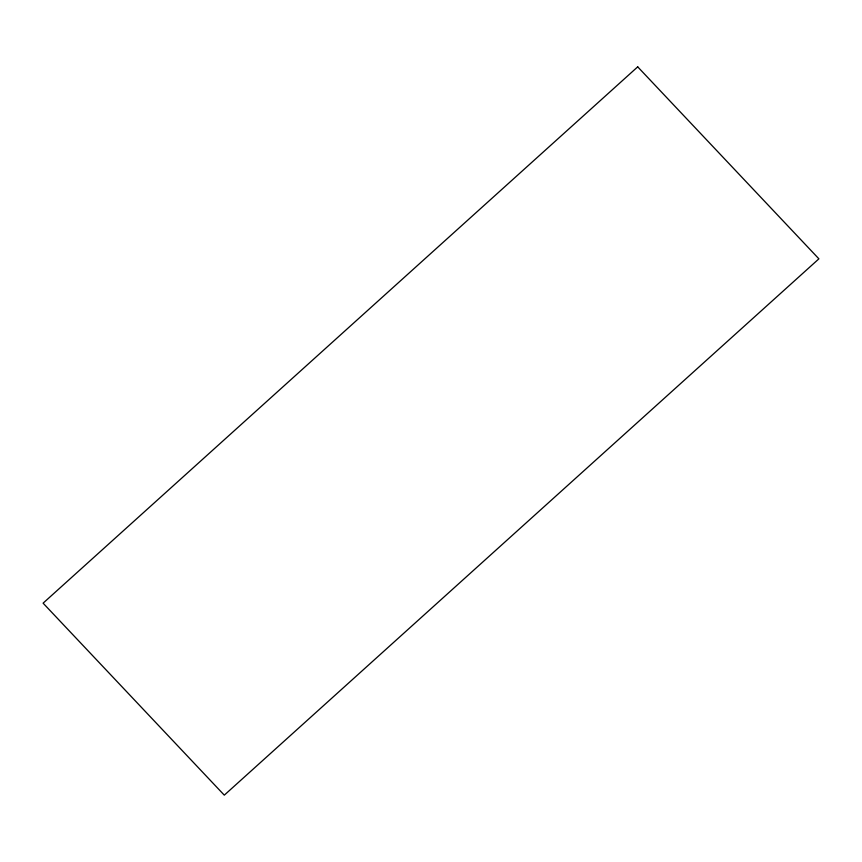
<?xml version="1.0" encoding="UTF-8"?>
<svg xmlns="http://www.w3.org/2000/svg" width="862" height="862" viewBox="0 0 862 862"><rect width="100%" height="100%" fill="white"/><g stroke="black" fill="none" stroke-linecap="round" stroke-linejoin="round"><path stroke-width="1.29" d="M637.708 66.848L43.1 603.163L224.292 795.152L818.9 258.837L637.708 66.848"/></g></svg>
